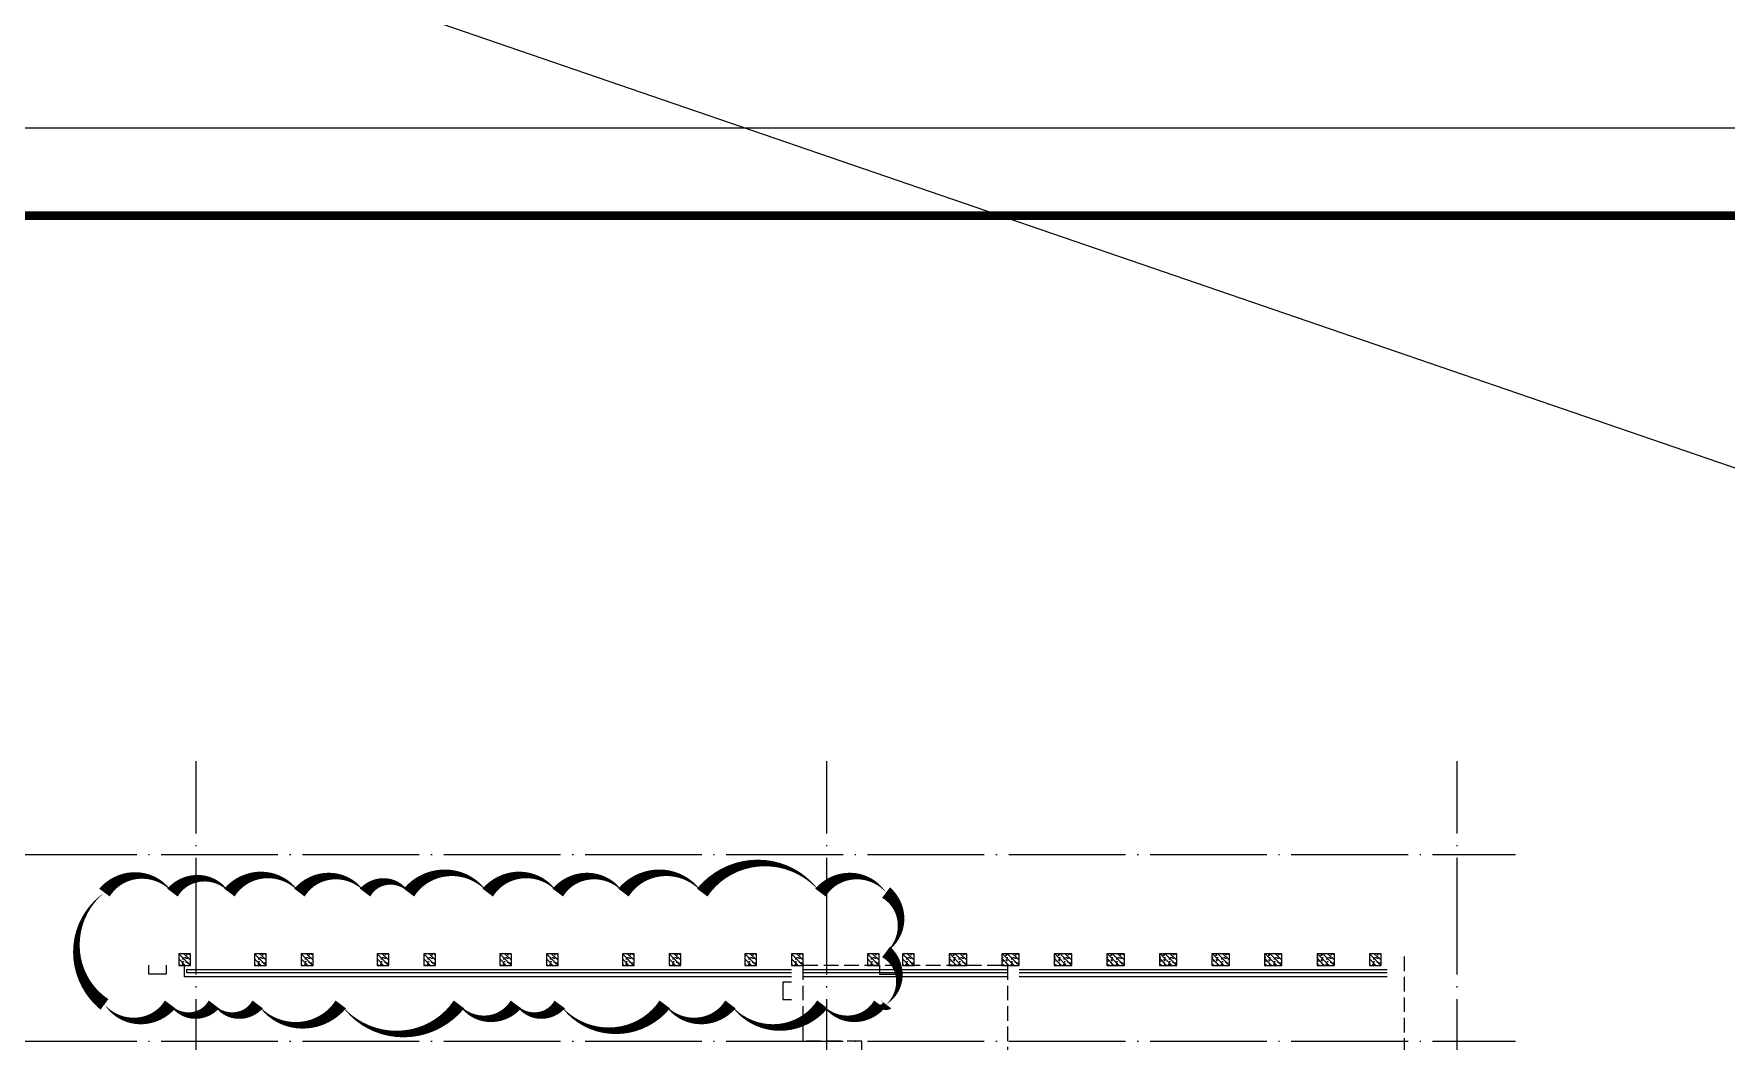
# Model space of a CAD drawing. Extents: x 6843040 to 15500510, y -6507076 to -4940511.
# Drawn here: x 8472879 to 8501871, y -5490502 to -5473236 of the extents above; entities that cross this region are included whole.
import ezdxf

# ---------------------------------------------------------------- set-up
doc = ezdxf.new("R2010")
doc.units = 0
doc.header["$LTSCALE"] = 1000
doc.header["$MEASUREMENT"] = 0
doc.linetypes.add('DASH', pattern=[0.35, 0.25, -0.1])
doc.linetypes.add('DOTE', pattern=[2.42, 2, -0.2, 0.02, -0.2])
for name, color, linetype in [('COLUMN', 10, 'Continuous'), ('DOTE', 8, 'DOTE'), ('FLOOR', 9, 'Continuous'), ('PUB_DIM', 3, 'Continuous'), ('PUB_HACTH', 8, 'Continuous'), ('PUB_HATCH', 8, 'Continuous'), ('PUB_TITLE', 4, 'Continuous'), ('RAIL', 163, 'Continuous'), ('S_SURFACE', 6, 'Continuous'), ('建筑细线', 5, 'Continuous')]:
    doc.layers.add(name, color=color, linetype=linetype)
doc.layers.add('DIM_MODI', color=6, linetype='Continuous', plot=False)

# ---------------------------------------------------------------- blocks, each defined once
blk = doc.blocks.new('3~4构造柱')
at = {"layer": 'PUB_HATCH'}
h = blk.add_hatch(dxfattribs=at)
h.set_pattern_fill('钢筋混凝土', color=256, scale=25, angle=90, style=0)
h.set_pattern_definition([(134.999998, (-1334675.3, 13692.64), (-44.194175, -44.194172), []), (140, (-1334675.3, 13692.64), (15.68804, 179.315045), [18.75, -206.25]), (85, (-1334675.3, 13692.64), (-188.048035, -34.68783), [15, -165]), (190.4514, (-1334674, 13707.58), (-172.35988, 144.62735), [15.93505, -175.28553]), (136.1842, (-1334725.3, 13692.64), (41.37976, 266.81026), [28.125, -309.375]), (186.6356, (-1334721.85, 13714.87), (-243.52946, 233.66568), [23.90257, -262.92825]), (81.1842, (-1334725.3, 13692.64), (-243.52964, 233.6655), [22.5, -247.5]), (111, (-1334712.8, 13717.64), (100.65473, 149.22676), [18.75, -206.25]), (56, (-1334712.8, 13717.64), (-181.28751, 60.82884), [15, -165]), (161.4514, (-1334704.41, 13730.07), (-80.63262, 210.05566), [15.93505, -175.28553]), (127.499998, (-1334675.3, 13692.64), (-83.223463, 3.039967), [0, -163, 0, -167.5, 0, -165.625]), (97.499998, (-1334675.3, 13692.64), (-98.602926, 65.767388), [0, -95.5, 0, -159.25, 0, -63.125]), (57.499998, (-1334675.3, 13636.89), (5.638722, 133.455609), [0, -62.5, 0, -195, 0, -258.75]), (47.499998, (-1334675.3, 13611.89), (-25.02624, 145.796543), [0, -81.25, 0, -129.5, 0, -183.75])])
edge = h.paths.add_edge_path()
edge.add_line((-1028259, 281174), (-1028459, 281174))
edge.add_line((-1028259, 281174), (-1028259, 281374))
edge.add_line((-1028259, 281374), (-1028459, 281374))
edge.add_line((-1028459, 281374), (-1028459, 281174))
h = blk.add_hatch(dxfattribs=at)
h.set_pattern_fill('钢筋混凝土', color=256, scale=25, angle=90, style=0)
h.set_pattern_definition([(134.999998, (-1333375.3, 13692.64), (-44.194175, -44.194172), []), (140, (-1333375.3, 13692.64), (15.68804, 179.315045), [18.75, -206.25]), (85, (-1333375.3, 13692.64), (-188.048035, -34.68783), [15, -165]), (190.4514, (-1333374, 13707.58), (-172.35988, 144.62735), [15.93505, -175.28553]), (136.1842, (-1333425.3, 13692.64), (41.37976, 266.81026), [28.125, -309.375]), (186.6356, (-1333421.85, 13714.87), (-243.52946, 233.66568), [23.90257, -262.92825]), (81.1842, (-1333425.3, 13692.64), (-243.52964, 233.6655), [22.5, -247.5]), (111, (-1333412.8, 13717.64), (100.65473, 149.22676), [18.75, -206.25]), (56, (-1333412.8, 13717.64), (-181.28751, 60.82884), [15, -165]), (161.4514, (-1333404.41, 13730.07), (-80.63262, 210.05566), [15.93505, -175.28553]), (127.499998, (-1333375.3, 13692.64), (-83.223463, 3.039967), [0, -163, 0, -167.5, 0, -165.625]), (97.499998, (-1333375.3, 13692.64), (-98.602926, 65.767388), [0, -95.5, 0, -159.25, 0, -63.125]), (57.499998, (-1333375.3, 13636.89), (5.638722, 133.455609), [0, -62.5, 0, -195, 0, -258.75]), (47.499998, (-1333375.3, 13611.89), (-25.02624, 145.796543), [0, -81.25, 0, -129.5, 0, -183.75])])
edge = h.paths.add_edge_path()
edge.add_line((-1026959, 281174), (-1027159, 281174))
edge.add_line((-1026959, 281174), (-1026959, 281374))
edge.add_line((-1026959, 281374), (-1027159, 281374))
edge.add_line((-1027159, 281374), (-1027159, 281174))
h = blk.add_hatch(dxfattribs=at)
h.set_pattern_fill('钢筋混凝土', color=256, scale=25, angle=90, style=0)
h.set_pattern_definition([(134.999998, (-1332575.3, 13692.64), (-44.194175, -44.194172), []), (140, (-1332575.3, 13692.64), (15.68804, 179.315045), [18.75, -206.25]), (85, (-1332575.3, 13692.64), (-188.048035, -34.68783), [15, -165]), (190.4514, (-1332574, 13707.58), (-172.35988, 144.62735), [15.93505, -175.28553]), (136.1842, (-1332625.3, 13692.64), (41.37976, 266.81026), [28.125, -309.375]), (186.6356, (-1332621.85, 13714.87), (-243.52946, 233.66568), [23.90257, -262.92825]), (81.1842, (-1332625.3, 13692.64), (-243.52964, 233.6655), [22.5, -247.5]), (111, (-1332612.8, 13717.64), (100.65473, 149.22676), [18.75, -206.25]), (56, (-1332612.8, 13717.64), (-181.28751, 60.82884), [15, -165]), (161.4514, (-1332604.41, 13730.07), (-80.63262, 210.05566), [15.93505, -175.28553]), (127.499998, (-1332575.3, 13692.64), (-83.223463, 3.039967), [0, -163, 0, -167.5, 0, -165.625]), (97.499998, (-1332575.3, 13692.64), (-98.602926, 65.767388), [0, -95.5, 0, -159.25, 0, -63.125]), (57.499998, (-1332575.3, 13636.89), (5.638722, 133.455609), [0, -62.5, 0, -195, 0, -258.75]), (47.499998, (-1332575.3, 13611.89), (-25.02624, 145.796543), [0, -81.25, 0, -129.5, 0, -183.75])])
edge = h.paths.add_edge_path()
edge.add_line((-1026159, 281174), (-1026359, 281174))
edge.add_line((-1026159, 281174), (-1026159, 281374))
edge.add_line((-1026159, 281374), (-1026359, 281374))
edge.add_line((-1026359, 281374), (-1026359, 281174))
h = blk.add_hatch(dxfattribs=at)
h.set_pattern_fill('钢筋混凝土', color=256, scale=25, angle=90, style=0)
h.set_pattern_definition([(134.999998, (-1331275.3, 13692.64), (-44.194175, -44.194172), []), (140, (-1331275.3, 13692.64), (15.68804, 179.315045), [18.75, -206.25]), (85, (-1331275.3, 13692.64), (-188.048035, -34.68783), [15, -165]), (190.4514, (-1331274, 13707.58), (-172.35988, 144.62735), [15.93505, -175.28553]), (136.1842, (-1331325.3, 13692.64), (41.37976, 266.81026), [28.125, -309.375]), (186.6356, (-1331321.85, 13714.87), (-243.52946, 233.66568), [23.90257, -262.92825]), (81.1842, (-1331325.3, 13692.64), (-243.52964, 233.6655), [22.5, -247.5]), (111, (-1331312.8, 13717.64), (100.65473, 149.22676), [18.75, -206.25]), (56, (-1331312.8, 13717.64), (-181.28751, 60.82884), [15, -165]), (161.4514, (-1331304.41, 13730.07), (-80.63262, 210.05566), [15.93505, -175.28553]), (127.499998, (-1331275.3, 13692.64), (-83.223463, 3.039967), [0, -163, 0, -167.5, 0, -165.625]), (97.499998, (-1331275.3, 13692.64), (-98.602926, 65.767388), [0, -95.5, 0, -159.25, 0, -63.125]), (57.499998, (-1331275.3, 13636.89), (5.638722, 133.455609), [0, -62.5, 0, -195, 0, -258.75]), (47.499998, (-1331275.3, 13611.89), (-25.02624, 145.796543), [0, -81.25, 0, -129.5, 0, -183.75])])
edge = h.paths.add_edge_path()
edge.add_line((-1024859, 281174), (-1025059, 281174))
edge.add_line((-1024859, 281174), (-1024859, 281374))
edge.add_line((-1024859, 281374), (-1025059, 281374))
edge.add_line((-1025059, 281374), (-1025059, 281174))
h = blk.add_hatch(dxfattribs=at)
h.set_pattern_fill('钢筋混凝土', color=256, scale=25, angle=90, style=0)
h.set_pattern_definition([(134.999998, (-1330475.3, 13692.64), (-44.194175, -44.194172), []), (140, (-1330475.3, 13692.64), (15.68804, 179.315045), [18.75, -206.25]), (85, (-1330475.3, 13692.64), (-188.048035, -34.68783), [15, -165]), (190.4514, (-1330474, 13707.58), (-172.35988, 144.62735), [15.93505, -175.28553]), (136.1842, (-1330525.3, 13692.64), (41.37976, 266.81026), [28.125, -309.375]), (186.6356, (-1330521.85, 13714.87), (-243.52946, 233.66568), [23.90257, -262.92825]), (81.1842, (-1330525.3, 13692.64), (-243.52964, 233.6655), [22.5, -247.5]), (111, (-1330512.8, 13717.64), (100.65473, 149.22676), [18.75, -206.25]), (56, (-1330512.8, 13717.64), (-181.28751, 60.82884), [15, -165]), (161.4514, (-1330504.41, 13730.07), (-80.63262, 210.05566), [15.93505, -175.28553]), (127.499998, (-1330475.3, 13692.64), (-83.223463, 3.039967), [0, -163, 0, -167.5, 0, -165.625]), (97.499998, (-1330475.3, 13692.64), (-98.602926, 65.767388), [0, -95.5, 0, -159.25, 0, -63.125]), (57.499998, (-1330475.3, 13636.89), (5.638722, 133.455609), [0, -62.5, 0, -195, 0, -258.75]), (47.499998, (-1330475.3, 13611.89), (-25.02624, 145.796543), [0, -81.25, 0, -129.5, 0, -183.75])])
edge = h.paths.add_edge_path()
edge.add_line((-1024059, 281174), (-1024259, 281174))
edge.add_line((-1024059, 281174), (-1024059, 281374))
edge.add_line((-1024059, 281374), (-1024259, 281374))
edge.add_line((-1024259, 281374), (-1024259, 281174))
h = blk.add_hatch(dxfattribs=at)
h.set_pattern_fill('钢筋混凝土', color=256, scale=25, angle=90, style=0)
h.set_pattern_definition([(134.999998, (-1329175.3, 13692.64), (-44.194175, -44.194172), []), (140, (-1329175.3, 13692.64), (15.68804, 179.315045), [18.75, -206.25]), (85, (-1329175.3, 13692.64), (-188.048035, -34.68783), [15, -165]), (190.4514, (-1329174, 13707.58), (-172.35988, 144.62735), [15.93505, -175.28553]), (136.1842, (-1329225.3, 13692.64), (41.37976, 266.81026), [28.125, -309.375]), (186.6356, (-1329221.85, 13714.87), (-243.52946, 233.66568), [23.90257, -262.92825]), (81.1842, (-1329225.3, 13692.64), (-243.52964, 233.6655), [22.5, -247.5]), (111, (-1329212.8, 13717.64), (100.65473, 149.22676), [18.75, -206.25]), (56, (-1329212.8, 13717.64), (-181.28751, 60.82884), [15, -165]), (161.4514, (-1329204.41, 13730.07), (-80.63262, 210.05566), [15.93505, -175.28553]), (127.499998, (-1329175.3, 13692.64), (-83.223463, 3.039967), [0, -163, 0, -167.5, 0, -165.625]), (97.499998, (-1329175.3, 13692.64), (-98.602926, 65.767388), [0, -95.5, 0, -159.25, 0, -63.125]), (57.499998, (-1329175.3, 13636.89), (5.638722, 133.455609), [0, -62.5, 0, -195, 0, -258.75]), (47.499998, (-1329175.3, 13611.89), (-25.02624, 145.796543), [0, -81.25, 0, -129.5, 0, -183.75])])
edge = h.paths.add_edge_path()
edge.add_line((-1022759, 281174), (-1022959, 281174))
edge.add_line((-1022759, 281174), (-1022759, 281374))
edge.add_line((-1022759, 281374), (-1022959, 281374))
edge.add_line((-1022959, 281374), (-1022959, 281174))
h = blk.add_hatch(dxfattribs=at)
h.set_pattern_fill('钢筋混凝土', color=256, scale=25, angle=90, style=0)
h.set_pattern_definition([(134.999998, (-1328375.3, 13692.64), (-44.194175, -44.194172), []), (140, (-1328375.3, 13692.64), (15.68804, 179.315045), [18.75, -206.25]), (85, (-1328375.3, 13692.64), (-188.048035, -34.68783), [15, -165]), (190.4514, (-1328374, 13707.58), (-172.35988, 144.62735), [15.93505, -175.28553]), (136.1842, (-1328425.3, 13692.64), (41.37976, 266.81026), [28.125, -309.375]), (186.6356, (-1328421.85, 13714.87), (-243.52946, 233.66568), [23.90257, -262.92825]), (81.1842, (-1328425.3, 13692.64), (-243.52964, 233.6655), [22.5, -247.5]), (111, (-1328412.8, 13717.64), (100.65473, 149.22676), [18.75, -206.25]), (56, (-1328412.8, 13717.64), (-181.28751, 60.82884), [15, -165]), (161.4514, (-1328404.41, 13730.07), (-80.63262, 210.05566), [15.93505, -175.28553]), (127.499998, (-1328375.3, 13692.64), (-83.223463, 3.039967), [0, -163, 0, -167.5, 0, -165.625]), (97.499998, (-1328375.3, 13692.64), (-98.602926, 65.767388), [0, -95.5, 0, -159.25, 0, -63.125]), (57.499998, (-1328375.3, 13636.89), (5.638722, 133.455609), [0, -62.5, 0, -195, 0, -258.75]), (47.499998, (-1328375.3, 13611.89), (-25.02624, 145.796543), [0, -81.25, 0, -129.5, 0, -183.75])])
edge = h.paths.add_edge_path()
edge.add_line((-1021959, 281174), (-1022159, 281174))
edge.add_line((-1021959, 281174), (-1021959, 281374))
edge.add_line((-1021959, 281374), (-1022159, 281374))
edge.add_line((-1022159, 281374), (-1022159, 281174))
h = blk.add_hatch(dxfattribs=at)
h.set_pattern_fill('钢筋混凝土', color=256, scale=25, angle=90, style=0)
h.set_pattern_definition([(134.999998, (-1327075.3, 13692.64), (-44.194175, -44.194172), []), (140, (-1327075.3, 13692.64), (15.68804, 179.315045), [18.75, -206.25]), (85, (-1327075.3, 13692.64), (-188.048035, -34.68783), [15, -165]), (190.4514, (-1327074, 13707.58), (-172.35988, 144.62735), [15.93505, -175.28553]), (136.1842, (-1327125.3, 13692.64), (41.37976, 266.81026), [28.125, -309.375]), (186.6356, (-1327121.85, 13714.87), (-243.52946, 233.66568), [23.90257, -262.92825]), (81.1842, (-1327125.3, 13692.64), (-243.52964, 233.6655), [22.5, -247.5]), (111, (-1327112.8, 13717.64), (100.65473, 149.22676), [18.75, -206.25]), (56, (-1327112.8, 13717.64), (-181.28751, 60.82884), [15, -165]), (161.4514, (-1327104.41, 13730.07), (-80.63262, 210.05566), [15.93505, -175.28553]), (127.499998, (-1327075.3, 13692.64), (-83.223463, 3.039967), [0, -163, 0, -167.5, 0, -165.625]), (97.499998, (-1327075.3, 13692.64), (-98.602926, 65.767388), [0, -95.5, 0, -159.25, 0, -63.125]), (57.499998, (-1327075.3, 13636.89), (5.638722, 133.455609), [0, -62.5, 0, -195, 0, -258.75]), (47.499998, (-1327075.3, 13611.89), (-25.02624, 145.796543), [0, -81.25, 0, -129.5, 0, -183.75])])
edge = h.paths.add_edge_path()
edge.add_line((-1020659, 281174), (-1020859, 281174))
edge.add_line((-1020659, 281174), (-1020659, 281374))
edge.add_line((-1020659, 281374), (-1020859, 281374))
edge.add_line((-1020859, 281374), (-1020859, 281174))
h = blk.add_hatch(dxfattribs=at)
h.set_pattern_fill('钢筋混凝土', color=256, scale=25, angle=90, style=0)
h.set_pattern_definition([(134.999998, (-1326275.3, 13692.64), (-44.194175, -44.194172), []), (140, (-1326275.3, 13692.64), (15.68804, 179.315045), [18.75, -206.25]), (85, (-1326275.3, 13692.64), (-188.048035, -34.68783), [15, -165]), (190.4514, (-1326274, 13707.58), (-172.35988, 144.62735), [15.93505, -175.28553]), (136.1842, (-1326325.3, 13692.64), (41.37976, 266.81026), [28.125, -309.375]), (186.6356, (-1326321.85, 13714.87), (-243.52946, 233.66568), [23.90257, -262.92825]), (81.1842, (-1326325.3, 13692.64), (-243.52964, 233.6655), [22.5, -247.5]), (111, (-1326312.8, 13717.64), (100.65473, 149.22676), [18.75, -206.25]), (56, (-1326312.8, 13717.64), (-181.28751, 60.82884), [15, -165]), (161.4514, (-1326304.41, 13730.07), (-80.63262, 210.05566), [15.93505, -175.28553]), (127.499998, (-1326275.3, 13692.64), (-83.223463, 3.039967), [0, -163, 0, -167.5, 0, -165.625]), (97.499998, (-1326275.3, 13692.64), (-98.602926, 65.767388), [0, -95.5, 0, -159.25, 0, -63.125]), (57.499998, (-1326275.3, 13636.89), (5.638722, 133.455609), [0, -62.5, 0, -195, 0, -258.75]), (47.499998, (-1326275.3, 13611.89), (-25.02624, 145.796543), [0, -81.25, 0, -129.5, 0, -183.75])])
edge = h.paths.add_edge_path()
edge.add_line((-1019859, 281174), (-1020059, 281174))
edge.add_line((-1019859, 281174), (-1019859, 281374))
edge.add_line((-1019859, 281374), (-1020059, 281374))
edge.add_line((-1020059, 281374), (-1020059, 281174))
h = blk.add_hatch(dxfattribs=at)
h.set_pattern_fill('钢筋混凝土', color=256, scale=25, angle=90, style=0)
h.set_pattern_definition([(134.999998, (-1324975.3, 13692.64), (-44.194175, -44.194172), []), (140, (-1324975.3, 13692.64), (15.68804, 179.315045), [18.75, -206.25]), (85, (-1324975.3, 13692.64), (-188.048035, -34.68783), [15, -165]), (190.4514, (-1324974, 13707.58), (-172.35988, 144.62735), [15.93505, -175.28553]), (136.1842, (-1325025.3, 13692.64), (41.37976, 266.81026), [28.125, -309.375]), (186.6356, (-1325021.85, 13714.87), (-243.52946, 233.66568), [23.90257, -262.92825]), (81.1842, (-1325025.3, 13692.64), (-243.52964, 233.6655), [22.5, -247.5]), (111, (-1325012.8, 13717.64), (100.65473, 149.22676), [18.75, -206.25]), (56, (-1325012.8, 13717.64), (-181.28751, 60.82884), [15, -165]), (161.4514, (-1325004.41, 13730.07), (-80.63262, 210.05566), [15.93505, -175.28553]), (127.499998, (-1324975.3, 13692.64), (-83.223463, 3.039967), [0, -163, 0, -167.5, 0, -165.625]), (97.499998, (-1324975.3, 13692.64), (-98.602926, 65.767388), [0, -95.5, 0, -159.25, 0, -63.125]), (57.499998, (-1324975.3, 13636.89), (5.638722, 133.455609), [0, -62.5, 0, -195, 0, -258.75]), (47.499998, (-1324975.3, 13611.89), (-25.02624, 145.796543), [0, -81.25, 0, -129.5, 0, -183.75])])
edge = h.paths.add_edge_path()
edge.add_line((-1018559, 281174), (-1018759, 281174))
edge.add_line((-1018559, 281174), (-1018559, 281374))
edge.add_line((-1018559, 281374), (-1018759, 281374))
edge.add_line((-1018759, 281374), (-1018759, 281174))
h = blk.add_hatch(dxfattribs=at)
h.set_pattern_fill('钢筋混凝土', color=256, scale=25, angle=90, style=0)
h.set_pattern_definition([(134.999998, (-1324175.3, 13692.64), (-44.194175, -44.194172), []), (140, (-1324175.3, 13692.64), (15.68804, 179.315045), [18.75, -206.25]), (85, (-1324175.3, 13692.64), (-188.048035, -34.68783), [15, -165]), (190.4514, (-1324174, 13707.58), (-172.35988, 144.62735), [15.93505, -175.28553]), (136.1842, (-1324225.3, 13692.64), (41.37976, 266.81026), [28.125, -309.375]), (186.6356, (-1324221.85, 13714.87), (-243.52946, 233.66568), [23.90257, -262.92825]), (81.1842, (-1324225.3, 13692.64), (-243.52964, 233.6655), [22.5, -247.5]), (111, (-1324212.8, 13717.64), (100.65473, 149.22676), [18.75, -206.25]), (56, (-1324212.8, 13717.64), (-181.28751, 60.82884), [15, -165]), (161.4514, (-1324204.41, 13730.07), (-80.63262, 210.05566), [15.93505, -175.28553]), (127.499998, (-1324175.3, 13692.64), (-83.223463, 3.039967), [0, -163, 0, -167.5, 0, -165.625]), (97.499998, (-1324175.3, 13692.64), (-98.602926, 65.767388), [0, -95.5, 0, -159.25, 0, -63.125]), (57.499998, (-1324175.3, 13636.89), (5.638722, 133.455609), [0, -62.5, 0, -195, 0, -258.75]), (47.499998, (-1324175.3, 13611.89), (-25.02624, 145.796543), [0, -81.25, 0, -129.5, 0, -183.75])])
edge = h.paths.add_edge_path()
edge.add_line((-1017759, 281174), (-1017959, 281174))
edge.add_line((-1017759, 281174), (-1017759, 281374))
edge.add_line((-1017759, 281374), (-1017959, 281374))
edge.add_line((-1017959, 281374), (-1017959, 281174))
h = blk.add_hatch(dxfattribs=at)
h.set_pattern_fill('钢筋混凝土', color=256, scale=25, angle=90, style=0)
h.set_pattern_definition([(134.999998, (-1322875.3, 13692.64), (-44.194175, -44.194172), []), (140, (-1322875.3, 13692.64), (15.68804, 179.315045), [18.75, -206.25]), (85, (-1322875.3, 13692.64), (-188.048035, -34.68783), [15, -165]), (190.4514, (-1322874, 13707.58), (-172.35988, 144.62735), [15.93505, -175.28553]), (136.1842, (-1322925.3, 13692.64), (41.37976, 266.81026), [28.125, -309.375]), (186.6356, (-1322921.85, 13714.87), (-243.52946, 233.66568), [23.90257, -262.92825]), (81.1842, (-1322925.3, 13692.64), (-243.52964, 233.6655), [22.5, -247.5]), (111, (-1322912.8, 13717.64), (100.65473, 149.22676), [18.75, -206.25]), (56, (-1322912.8, 13717.64), (-181.28751, 60.82884), [15, -165]), (161.4514, (-1322904.41, 13730.07), (-80.63262, 210.05566), [15.93505, -175.28553]), (127.499998, (-1322875.3, 13692.64), (-83.223463, 3.039967), [0, -163, 0, -167.5, 0, -165.625]), (97.499998, (-1322875.3, 13692.64), (-98.602926, 65.767388), [0, -95.5, 0, -159.25, 0, -63.125]), (57.499998, (-1322875.3, 13636.89), (5.638722, 133.455609), [0, -62.5, 0, -195, 0, -258.75]), (47.499998, (-1322875.3, 13611.89), (-25.02624, 145.796543), [0, -81.25, 0, -129.5, 0, -183.75])])
edge = h.paths.add_edge_path()
edge.add_line((-1016459, 281174), (-1016659, 281174))
edge.add_line((-1016459, 281174), (-1016459, 281374))
edge.add_line((-1016459, 281374), (-1016659, 281374))
edge.add_line((-1016659, 281374), (-1016659, 281174))
h = blk.add_hatch(dxfattribs=at)
h.set_pattern_fill('钢筋混凝土', color=256, scale=25, angle=90, style=0)
h.set_pattern_definition([(134.999998, (-1322275.3, 13692.64), (-44.194175, -44.194172), []), (140, (-1322275.3, 13692.64), (15.68804, 179.315045), [18.75, -206.25]), (85, (-1322275.3, 13692.64), (-188.048035, -34.68783), [15, -165]), (190.4514, (-1322274, 13707.58), (-172.35988, 144.62735), [15.93505, -175.28553]), (136.1842, (-1322325.3, 13692.64), (41.37976, 266.81026), [28.125, -309.375]), (186.6356, (-1322321.85, 13714.87), (-243.52946, 233.66568), [23.90257, -262.92825]), (81.1842, (-1322325.3, 13692.64), (-243.52964, 233.6655), [22.5, -247.5]), (111, (-1322312.8, 13717.64), (100.65473, 149.22676), [18.75, -206.25]), (56, (-1322312.8, 13717.64), (-181.28751, 60.82884), [15, -165]), (161.4514, (-1322304.41, 13730.07), (-80.63262, 210.05566), [15.93505, -175.28553]), (127.499998, (-1322275.3, 13692.64), (-83.223463, 3.039967), [0, -163, 0, -167.5, 0, -165.625]), (97.499998, (-1322275.3, 13692.64), (-98.602926, 65.767388), [0, -95.5, 0, -159.25, 0, -63.125]), (57.499998, (-1322275.3, 13636.89), (5.638722, 133.455609), [0, -62.5, 0, -195, 0, -258.75]), (47.499998, (-1322275.3, 13611.89), (-25.02624, 145.796543), [0, -81.25, 0, -129.5, 0, -183.75])])
edge = h.paths.add_edge_path()
edge.add_line((-1015859, 281174), (-1016059, 281174))
edge.add_line((-1015859, 281174), (-1015859, 281374))
edge.add_line((-1015859, 281374), (-1016059, 281374))
edge.add_line((-1016059, 281374), (-1016059, 281174))
h = blk.add_hatch(dxfattribs=at)
h.set_pattern_fill('钢筋混凝土', color=256, scale=25, angle=90, style=0)
h.set_pattern_definition([(134.999998, (-1321375.3, 13692.64), (-44.194175, -44.194172), []), (140, (-1321375.3, 13692.64), (15.68804, 179.315045), [18.75, -206.25]), (85, (-1321375.3, 13692.64), (-188.048035, -34.68783), [15, -165]), (190.4514, (-1321374, 13707.58), (-172.35988, 144.62735), [15.93505, -175.28553]), (136.1842, (-1321425.3, 13692.64), (41.37976, 266.81026), [28.125, -309.375]), (186.6356, (-1321421.85, 13714.87), (-243.52946, 233.66568), [23.90257, -262.92825]), (81.1842, (-1321425.3, 13692.64), (-243.52964, 233.6655), [22.5, -247.5]), (111, (-1321412.8, 13717.64), (100.65473, 149.22676), [18.75, -206.25]), (56, (-1321412.8, 13717.64), (-181.28751, 60.82884), [15, -165]), (161.4514, (-1321404.41, 13730.07), (-80.63262, 210.05566), [15.93505, -175.28553]), (127.499998, (-1321375.3, 13692.64), (-83.223463, 3.039967), [0, -163, 0, -167.5, 0, -165.625]), (97.499998, (-1321375.3, 13692.64), (-98.602926, 65.767388), [0, -95.5, 0, -159.25, 0, -63.125]), (57.499998, (-1321375.3, 13636.89), (5.638722, 133.455609), [0, -62.5, 0, -195, 0, -258.75]), (47.499998, (-1321375.3, 13611.89), (-25.02624, 145.796543), [0, -81.25, 0, -129.5, 0, -183.75])])
edge = h.paths.add_edge_path()
edge.add_line((-1014959, 281174), (-1015259, 281174))
edge.add_line((-1014959, 281174), (-1014959, 281374))
edge.add_line((-1014959, 281374), (-1015259, 281374))
edge.add_line((-1015259, 281374), (-1015259, 281174))
h = blk.add_hatch(dxfattribs=at)
h.set_pattern_fill('钢筋混凝土', color=256, scale=25, angle=90, style=0)
h.set_pattern_definition([(134.999998, (-1320475.3, 13692.64), (-44.194175, -44.194172), []), (140, (-1320475.3, 13692.64), (15.68804, 179.315045), [18.75, -206.25]), (85, (-1320475.3, 13692.64), (-188.048035, -34.68783), [15, -165]), (190.4514, (-1320474, 13707.58), (-172.35988, 144.62735), [15.93505, -175.28553]), (136.1842, (-1320525.3, 13692.64), (41.37976, 266.81026), [28.125, -309.375]), (186.6356, (-1320521.85, 13714.87), (-243.52946, 233.66568), [23.90257, -262.92825]), (81.1842, (-1320525.3, 13692.64), (-243.52964, 233.6655), [22.5, -247.5]), (111, (-1320512.8, 13717.64), (100.65473, 149.22676), [18.75, -206.25]), (56, (-1320512.8, 13717.64), (-181.28751, 60.82884), [15, -165]), (161.4514, (-1320504.41, 13730.07), (-80.63262, 210.05566), [15.93505, -175.28553]), (127.499998, (-1320475.3, 13692.64), (-83.223463, 3.039967), [0, -163, 0, -167.5, 0, -165.625]), (97.499998, (-1320475.3, 13692.64), (-98.602926, 65.767388), [0, -95.5, 0, -159.25, 0, -63.125]), (57.499998, (-1320475.3, 13636.89), (5.638722, 133.455609), [0, -62.5, 0, -195, 0, -258.75]), (47.499998, (-1320475.3, 13611.89), (-25.02624, 145.796543), [0, -81.25, 0, -129.5, 0, -183.75])])
edge = h.paths.add_edge_path()
edge.add_line((-1014059, 281174), (-1014359, 281174))
edge.add_line((-1014059, 281174), (-1014059, 281374))
edge.add_line((-1014059, 281374), (-1014359, 281374))
edge.add_line((-1014359, 281374), (-1014359, 281174))
h = blk.add_hatch(dxfattribs=at)
h.set_pattern_fill('钢筋混凝土', color=256, scale=25, angle=90, style=0)
h.set_pattern_definition([(134.999998, (-1319575.3, 13692.64), (-44.194175, -44.194172), []), (140, (-1319575.3, 13692.64), (15.68804, 179.315045), [18.75, -206.25]), (85, (-1319575.3, 13692.64), (-188.048035, -34.68783), [15, -165]), (190.4514, (-1319574, 13707.58), (-172.35988, 144.62735), [15.93505, -175.28553]), (136.1842, (-1319625.3, 13692.64), (41.37976, 266.81026), [28.125, -309.375]), (186.6356, (-1319621.85, 13714.87), (-243.52946, 233.66568), [23.90257, -262.92825]), (81.1842, (-1319625.3, 13692.64), (-243.52964, 233.6655), [22.5, -247.5]), (111, (-1319612.8, 13717.64), (100.65473, 149.22676), [18.75, -206.25]), (56, (-1319612.8, 13717.64), (-181.28751, 60.82884), [15, -165]), (161.4514, (-1319604.41, 13730.07), (-80.63262, 210.05566), [15.93505, -175.28553]), (127.499998, (-1319575.3, 13692.64), (-83.223463, 3.039967), [0, -163, 0, -167.5, 0, -165.625]), (97.499998, (-1319575.3, 13692.64), (-98.602926, 65.767388), [0, -95.5, 0, -159.25, 0, -63.125]), (57.499998, (-1319575.3, 13636.89), (5.638722, 133.455609), [0, -62.5, 0, -195, 0, -258.75]), (47.499998, (-1319575.3, 13611.89), (-25.02624, 145.796543), [0, -81.25, 0, -129.5, 0, -183.75])])
edge = h.paths.add_edge_path()
edge.add_line((-1013159, 281174), (-1013459, 281174))
edge.add_line((-1013159, 281174), (-1013159, 281374))
edge.add_line((-1013159, 281374), (-1013459, 281374))
edge.add_line((-1013459, 281374), (-1013459, 281174))
h = blk.add_hatch(dxfattribs=at)
h.set_pattern_fill('钢筋混凝土', color=256, scale=25, angle=90, style=0)
h.set_pattern_definition([(134.999998, (-1318675.3, 13692.64), (-44.194175, -44.194172), []), (140, (-1318675.3, 13692.64), (15.68804, 179.315045), [18.75, -206.25]), (85, (-1318675.3, 13692.64), (-188.048035, -34.68783), [15, -165]), (190.4514, (-1318674, 13707.58), (-172.35988, 144.62735), [15.93505, -175.28553]), (136.1842, (-1318725.3, 13692.64), (41.37976, 266.81026), [28.125, -309.375]), (186.6356, (-1318721.85, 13714.87), (-243.52946, 233.66568), [23.90257, -262.92825]), (81.1842, (-1318725.3, 13692.64), (-243.52964, 233.6655), [22.5, -247.5]), (111, (-1318712.8, 13717.64), (100.65473, 149.22676), [18.75, -206.25]), (56, (-1318712.8, 13717.64), (-181.28751, 60.82884), [15, -165]), (161.4514, (-1318704.41, 13730.07), (-80.63262, 210.05566), [15.93505, -175.28553]), (127.499998, (-1318675.3, 13692.64), (-83.223463, 3.039967), [0, -163, 0, -167.5, 0, -165.625]), (97.499998, (-1318675.3, 13692.64), (-98.602926, 65.767388), [0, -95.5, 0, -159.25, 0, -63.125]), (57.499998, (-1318675.3, 13636.89), (5.638722, 133.455609), [0, -62.5, 0, -195, 0, -258.75]), (47.499998, (-1318675.3, 13611.89), (-25.02624, 145.796543), [0, -81.25, 0, -129.5, 0, -183.75])])
edge = h.paths.add_edge_path()
edge.add_line((-1012259, 281174), (-1012559, 281174))
edge.add_line((-1012259, 281174), (-1012259, 281374))
edge.add_line((-1012259, 281374), (-1012559, 281374))
edge.add_line((-1012559, 281374), (-1012559, 281174))
h = blk.add_hatch(dxfattribs=at)
h.set_pattern_fill('钢筋混凝土', color=256, scale=25, angle=90, style=0)
h.set_pattern_definition([(134.999998, (-1317775.3, 13692.64), (-44.194175, -44.194172), []), (140, (-1317775.3, 13692.64), (15.68804, 179.315045), [18.75, -206.25]), (85, (-1317775.3, 13692.64), (-188.048035, -34.68783), [15, -165]), (190.4514, (-1317774, 13707.58), (-172.35988, 144.62735), [15.93505, -175.28553]), (136.1842, (-1317825.3, 13692.64), (41.37976, 266.81026), [28.125, -309.375]), (186.6356, (-1317821.85, 13714.87), (-243.52946, 233.66568), [23.90257, -262.92825]), (81.1842, (-1317825.3, 13692.64), (-243.52964, 233.6655), [22.5, -247.5]), (111, (-1317812.8, 13717.64), (100.65473, 149.22676), [18.75, -206.25]), (56, (-1317812.8, 13717.64), (-181.28751, 60.82884), [15, -165]), (161.4514, (-1317804.41, 13730.07), (-80.63262, 210.05566), [15.93505, -175.28553]), (127.499998, (-1317775.3, 13692.64), (-83.223463, 3.039967), [0, -163, 0, -167.5, 0, -165.625]), (97.499998, (-1317775.3, 13692.64), (-98.602926, 65.767388), [0, -95.5, 0, -159.25, 0, -63.125]), (57.499998, (-1317775.3, 13636.89), (5.638722, 133.455609), [0, -62.5, 0, -195, 0, -258.75]), (47.499998, (-1317775.3, 13611.89), (-25.02624, 145.796543), [0, -81.25, 0, -129.5, 0, -183.75])])
edge = h.paths.add_edge_path()
edge.add_line((-1011359, 281174), (-1011659, 281174))
edge.add_line((-1011359, 281174), (-1011359, 281374))
edge.add_line((-1011359, 281374), (-1011659, 281374))
edge.add_line((-1011659, 281374), (-1011659, 281174))
h = blk.add_hatch(dxfattribs=at)
h.set_pattern_fill('钢筋混凝土', color=256, scale=25, angle=90, style=0)
h.set_pattern_definition([(134.999998, (-1316875.3, 13692.64), (-44.194175, -44.194172), []), (140, (-1316875.3, 13692.64), (15.68804, 179.315045), [18.75, -206.25]), (85, (-1316875.3, 13692.64), (-188.048035, -34.68783), [15, -165]), (190.4514, (-1316874, 13707.58), (-172.35988, 144.62735), [15.93505, -175.28553]), (136.1842, (-1316925.3, 13692.64), (41.37976, 266.81026), [28.125, -309.375]), (186.6356, (-1316921.85, 13714.87), (-243.52946, 233.66568), [23.90257, -262.92825]), (81.1842, (-1316925.3, 13692.64), (-243.52964, 233.6655), [22.5, -247.5]), (111, (-1316912.8, 13717.64), (100.65473, 149.22676), [18.75, -206.25]), (56, (-1316912.8, 13717.64), (-181.28751, 60.82884), [15, -165]), (161.4514, (-1316904.41, 13730.07), (-80.63262, 210.05566), [15.93505, -175.28553]), (127.499998, (-1316875.3, 13692.64), (-83.223463, 3.039967), [0, -163, 0, -167.5, 0, -165.625]), (97.499998, (-1316875.3, 13692.64), (-98.602926, 65.767388), [0, -95.5, 0, -159.25, 0, -63.125]), (57.499998, (-1316875.3, 13636.89), (5.638722, 133.455609), [0, -62.5, 0, -195, 0, -258.75]), (47.499998, (-1316875.3, 13611.89), (-25.02624, 145.796543), [0, -81.25, 0, -129.5, 0, -183.75])])
edge = h.paths.add_edge_path()
edge.add_line((-1010459, 281174), (-1010759, 281174))
edge.add_line((-1010459, 281174), (-1010459, 281374))
edge.add_line((-1010459, 281374), (-1010759, 281374))
edge.add_line((-1010759, 281374), (-1010759, 281174))
h = blk.add_hatch(dxfattribs=at)
h.set_pattern_fill('钢筋混凝土', color=256, scale=25, angle=90, style=0)
h.set_pattern_definition([(134.999998, (-1315975.3, 13692.64), (-44.194175, -44.194172), []), (140, (-1315975.3, 13692.64), (15.68804, 179.315045), [18.75, -206.25]), (85, (-1315975.3, 13692.64), (-188.048035, -34.68783), [15, -165]), (190.4514, (-1315974, 13707.58), (-172.35988, 144.62735), [15.93505, -175.28553]), (136.1842, (-1316025.3, 13692.64), (41.37976, 266.81026), [28.125, -309.375]), (186.6356, (-1316021.85, 13714.87), (-243.52946, 233.66568), [23.90257, -262.92825]), (81.1842, (-1316025.3, 13692.64), (-243.52964, 233.6655), [22.5, -247.5]), (111, (-1316012.8, 13717.64), (100.65473, 149.22676), [18.75, -206.25]), (56, (-1316012.8, 13717.64), (-181.28751, 60.82884), [15, -165]), (161.4514, (-1316004.41, 13730.07), (-80.63262, 210.05566), [15.93505, -175.28553]), (127.499998, (-1315975.3, 13692.64), (-83.223463, 3.039967), [0, -163, 0, -167.5, 0, -165.625]), (97.499998, (-1315975.3, 13692.64), (-98.602926, 65.767388), [0, -95.5, 0, -159.25, 0, -63.125]), (57.499998, (-1315975.3, 13636.89), (5.638722, 133.455609), [0, -62.5, 0, -195, 0, -258.75]), (47.499998, (-1315975.3, 13611.89), (-25.02624, 145.796543), [0, -81.25, 0, -129.5, 0, -183.75])])
edge = h.paths.add_edge_path()
edge.add_line((-1009559, 281174), (-1009859, 281174))
edge.add_line((-1009559, 281174), (-1009559, 281374))
edge.add_line((-1009559, 281374), (-1009859, 281374))
edge.add_line((-1009859, 281374), (-1009859, 281174))
h = blk.add_hatch(dxfattribs=at)
h.set_pattern_fill('钢筋混凝土', color=256, scale=25, angle=90, style=0)
h.set_pattern_definition([(134.999998, (-1315075.3, 13692.64), (-44.194175, -44.194172), []), (140, (-1315075.3, 13692.64), (15.68804, 179.315045), [18.75, -206.25]), (85, (-1315075.3, 13692.64), (-188.048035, -34.68783), [15, -165]), (190.4514, (-1315074, 13707.58), (-172.35988, 144.62735), [15.93505, -175.28553]), (136.1842, (-1315125.3, 13692.64), (41.37976, 266.81026), [28.125, -309.375]), (186.6356, (-1315121.85, 13714.87), (-243.52946, 233.66568), [23.90257, -262.92825]), (81.1842, (-1315125.3, 13692.64), (-243.52964, 233.6655), [22.5, -247.5]), (111, (-1315112.8, 13717.64), (100.65473, 149.22676), [18.75, -206.25]), (56, (-1315112.8, 13717.64), (-181.28751, 60.82884), [15, -165]), (161.4514, (-1315104.41, 13730.07), (-80.63262, 210.05566), [15.93505, -175.28553]), (127.499998, (-1315075.3, 13692.64), (-83.223463, 3.039967), [0, -163, 0, -167.5, 0, -165.625]), (97.499998, (-1315075.3, 13692.64), (-98.602926, 65.767388), [0, -95.5, 0, -159.25, 0, -63.125]), (57.499998, (-1315075.3, 13636.89), (5.638722, 133.455609), [0, -62.5, 0, -195, 0, -258.75]), (47.499998, (-1315075.3, 13611.89), (-25.02624, 145.796543), [0, -81.25, 0, -129.5, 0, -183.75])])
edge = h.paths.add_edge_path()
edge.add_line((-1008659, 281174), (-1008959, 281174))
edge.add_line((-1008659, 281174), (-1008659, 281374))
edge.add_line((-1008659, 281374), (-1008959, 281374))
edge.add_line((-1008959, 281374), (-1008959, 281174))
h = blk.add_hatch(dxfattribs=at)
h.set_pattern_fill('钢筋混凝土', color=256, scale=25, angle=90, style=0)
h.set_pattern_definition([(134.999998, (-1314275.3, 13692.64), (-44.194175, -44.194172), []), (140, (-1314275.3, 13692.64), (15.68804, 179.315045), [18.75, -206.25]), (85, (-1314275.3, 13692.64), (-188.048035, -34.68783), [15, -165]), (190.4514, (-1314274, 13707.58), (-172.35988, 144.62735), [15.93505, -175.28553]), (136.1842, (-1314325.3, 13692.64), (41.37976, 266.81026), [28.125, -309.375]), (186.6356, (-1314321.85, 13714.87), (-243.52946, 233.66568), [23.90257, -262.92825]), (81.1842, (-1314325.3, 13692.64), (-243.52964, 233.6655), [22.5, -247.5]), (111, (-1314312.8, 13717.64), (100.65473, 149.22676), [18.75, -206.25]), (56, (-1314312.8, 13717.64), (-181.28751, 60.82884), [15, -165]), (161.4514, (-1314304.41, 13730.07), (-80.63262, 210.05566), [15.93505, -175.28553]), (127.499998, (-1314275.3, 13692.64), (-83.223463, 3.039967), [0, -163, 0, -167.5, 0, -165.625]), (97.499998, (-1314275.3, 13692.64), (-98.602926, 65.767388), [0, -95.5, 0, -159.25, 0, -63.125]), (57.499998, (-1314275.3, 13636.89), (5.638722, 133.455609), [0, -62.5, 0, -195, 0, -258.75]), (47.499998, (-1314275.3, 13611.89), (-25.02624, 145.796543), [0, -81.25, 0, -129.5, 0, -183.75])])
edge = h.paths.add_edge_path()
edge.add_line((-1007859, 281174), (-1008059, 281174))
edge.add_line((-1007859, 281174), (-1007859, 281374))
edge.add_line((-1007859, 281374), (-1008059, 281374))
edge.add_line((-1008059, 281374), (-1008059, 281174))
at = {"layer": 'COLUMN'}
for points in [[(-1028459, 281174), (-1028259, 281174), (-1028259, 281374), (-1028459, 281374)], [(-1027159, 281174), (-1026959, 281174), (-1026959, 281374), (-1027159, 281374)], [(-1026359, 281174), (-1026159, 281174), (-1026159, 281374), (-1026359, 281374)], [(-1025059, 281174), (-1024859, 281174), (-1024859, 281374), (-1025059, 281374)], [(-1024259, 281174), (-1024059, 281174), (-1024059, 281374), (-1024259, 281374)], [(-1022959, 281174), (-1022759, 281174), (-1022759, 281374), (-1022959, 281374)], [(-1022159, 281174), (-1021959, 281174), (-1021959, 281374), (-1022159, 281374)], [(-1020859, 281174), (-1020659, 281174), (-1020659, 281374), (-1020859, 281374)], [(-1020059, 281174), (-1019859, 281174), (-1019859, 281374), (-1020059, 281374)], [(-1018759, 281174), (-1018559, 281174), (-1018559, 281374), (-1018759, 281374)], [(-1017959, 281174), (-1017759, 281174), (-1017759, 281374), (-1017959, 281374)], [(-1016659, 281174), (-1016459, 281174), (-1016459, 281374), (-1016659, 281374)], [(-1016059, 281174), (-1015859, 281174), (-1015859, 281374), (-1016059, 281374)], [(-1015259, 281174), (-1014959, 281174), (-1014959, 281374), (-1015259, 281374)], [(-1014359, 281174), (-1014059, 281174), (-1014059, 281374), (-1014359, 281374)], [(-1013459, 281174), (-1013159, 281174), (-1013159, 281374), (-1013459, 281374)], [(-1012559, 281174), (-1012259, 281174), (-1012259, 281374), (-1012559, 281374)], [(-1011659, 281174), (-1011359, 281174), (-1011359, 281374), (-1011659, 281374)], [(-1010759, 281174), (-1010459, 281174), (-1010459, 281374), (-1010759, 281374)], [(-1009859, 281174), (-1009559, 281174), (-1009559, 281374), (-1009859, 281374)], [(-1008959, 281174), (-1008659, 281174), (-1008659, 281374), (-1008959, 281374)], [(-1008059, 281174), (-1007859, 281174), (-1007859, 281374), (-1008059, 281374)]]:
    blk.add_lwpolyline(points, close=True, dxfattribs=at)

msp = doc.modelspace()

# ---------------------------------------------------------------- linework, layer by layer
at = {"layer": 'DIM_MODI'}
msp.add_lwpolyline([(8687163.4, -5544303.1), (7717926.7, -5211216.4), (8689989, -5527005.2)], dxfattribs=at)
at = {"layer": 'DIM_MODI', "color": 2}
msp.add_lwpolyline([(8474088.7, -5487955.4, 0, 225, 0.5), (8474088.7, -5489872.5, 0, 225, 0.5), (8475213.7, -5489872.5, 0, 225, 0.5), (8475963.7, -5489872.5, 0, 225, 0.5), (8476713.7, -5489872.5, 0, 225, 0.5), (8478138.7, -5489872.5, 0, 225, 0.5), (8480163.7, -5489872.5, 0, 225, 0.5), (8481138.7, -5489872.5, 0, 225, 0.5), (8481888.7, -5489872.5, 0, 225, 0.5), (8483688.7, -5489872.5, 0, 225, 0.5), (8484813.7, -5489872.5, 0, 225, 0.5), (8486388.7, -5489872.5, 0, 225, 0.5), (8487363.7, -5489872.5, 0, 225, 0.5), (8487479.4, -5489872.5, 0, 225, 0.5), (8487479.4, -5488972.5, 0, 225, 0.5), (8487479.4, -5487955.4, 0, 225, 0.5), (8486354.4, -5487955.4, 0, 225, 0.5), (8484329.4, -5487955.4, 0, 225, 0.5), (8482979.4, -5487955.4, 0, 225, 0.5), (8481854.4, -5487955.4, 0, 225, 0.5), (8480654.4, -5487955.4, 0, 225, 0.5), (8479304.4, -5487955.4, 0, 225, 0.5), (8478554.4, -5487955.4, 0, 225, 0.5), (8477429.4, -5487955.4, 0, 225, 0.5), (8476229.4, -5487955.4, 0, 225, 0.5), (8475254.4, -5487955.4, 0, 225, 0.5)], format="xyseb", close=True, dxfattribs=at)
at = {"layer": 'DOTE'}
for p, q in [((8475661.7, -5554702), (8475661.7, -5485702.5)), ((8486461.7, -5554702), (8486461.7, -5485702.5)), ((8497261.7, -5554702), (8497261.7, -5485702.5)), ((8366161.7, -5487302), (8498261.7, -5487302)), ((8366161.7, -5490502), (8498261.7, -5490502))]:
    msp.add_line(p, q, dxfattribs=at)
at = {"layer": 'FLOOR'}
for points in [[(8485861.7, -5489402), (8475461.7, -5489402), (8475461.7, -5489202)], [(8489561.7, -5489402), (8486061.7, -5489402), (8486061.7, -5489202)], [(8496061.7, -5489402), (8489761.7, -5489402)]]:
    msp.add_lwpolyline(points, dxfattribs=at)
at = {"layer": 'PUB_DIM', "linetype": 'DASH'}
msp.add_lwpolyline([(8498761.7, -5491402), (8496361.7, -5491402), (8496361.7, -5489002)], dxfattribs=at)
at = {"layer": 'PUB_HACTH', "linetype": 'DASH'}
msp.add_lwpolyline([(8489561.7, -5489202), (8489561.7, -5493902), (8486061.7, -5493902), (8486061.7, -5491802.5), (8487061.7, -5491802.7), (8487061.7, -5490502.2), (8486061.7, -5490502), (8486061.7, -5489202)], close=True, dxfattribs=at)
at = {"layer": 'PUB_TITLE'}
msp.add_lwpolyline([(8344931.8, -5601001.4), (8523281.8, -5601001.4), (8523281.8, -5474851.4), (8344931.8, -5474851.4)], close=True, dxfattribs=at)
at = {"layer": 'PUB_TITLE', "const_width": 150}
msp.add_lwpolyline([(8348681.8, -5599501.4), (8521781.8, -5599501.4), (8521781.8, -5476351.4), (8348681.8, -5476351.4)], close=True, dxfattribs=at)
at = {"layer": 'RAIL'}
for points in [[(8485861.7, -5489332), (8475501.7, -5489332), (8475501.7, -5489272), (8485861.7, -5489272)], [(8489561.7, -5489332), (8486061.7, -5489332), (8486061.7, -5489272), (8489561.7, -5489272)], [(8489761.7, -5489272), (8496061.7, -5489272)], [(8496061.7, -5489332), (8489761.7, -5489332)]]:
    msp.add_lwpolyline(points, dxfattribs=at)
at = {"layer": 'S_SURFACE'}
for points in [[(8475147.2, -5489202), (8475147.2, -5489352), (8474847.2, -5489352), (8474847.2, -5489202)], [(8487363.8, -5489202), (8487363.8, -5489352), (8487663.8, -5489352), (8487663.8, -5489202)], [(8485861.7, -5489488.6), (8485711.7, -5489488.6), (8485711.7, -5489788.6), (8485861.7, -5489788.6)]]:
    msp.add_lwpolyline(points, dxfattribs=at)

# ---------------------------------------------------------------- block references
at = {"layer": '建筑细线'}
msp.add_blockref('3~4构造柱', (9503820.7, -5770376.6), dxfattribs=at)

doc.saveas('drawing.dxf')
